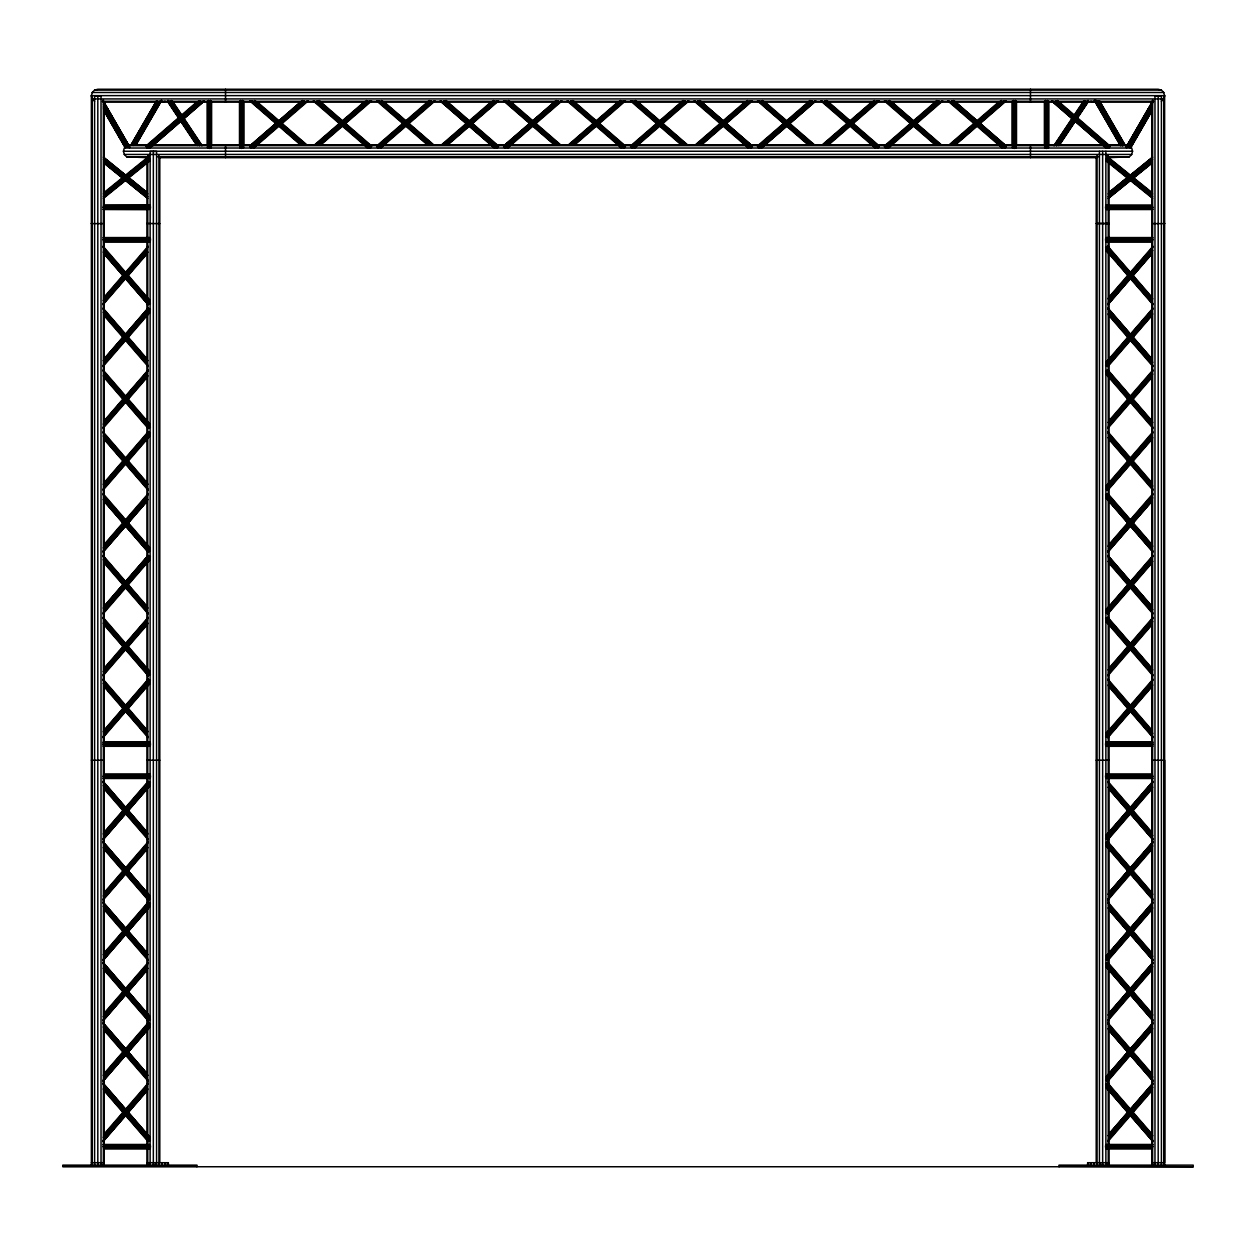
<?xml version="1.0" encoding="UTF-8"?>
<svg xmlns="http://www.w3.org/2000/svg" width="1256" height="1256" viewBox="0 0 1256 1256"><rect width="100%" height="100%" fill="white"/><g stroke="black" fill="none" stroke-linecap="round" stroke-linejoin="round"><path stroke-width="1.5" d="M1096.205 1162.679L1096.205 157.157M1097.069 1162.711L1097.069 155.21M1099.424 1162.711L1099.424 151.317M1163.763 1162.711L1163.763 760.241M196.957 1166.745L196.957 1165.128L62.8 1165.128L62.8 1166.745L1193.2 1166.745L1059.043 1166.337M1161.408 101.281L1163.763 98.926L1164.626 95.707L1163.763 92.489L1161.408 90.118L1158.189 89.255L97.811 89.255L94.593 90.118L92.237 92.489L91.374 95.707L92.237 98.926L94.593 101.281M147.439 157.675L126.652 156.812L124.297 154.457L123.433 151.238L124.297 148.02L1131.703 148.02L1132.567 151.238L1131.703 154.457L1129.348 156.812L1108.561 157.675M1126.287 147.219L1152.647 101.296M1126.553 147.878L1152.647 102.38M1128.218 146.889L1152.396 104.75M1129.175 147.439L1152.38 106.996M1130.133 147.706L1152.38 108.958M1130.84 147.627L1152.113 110.544M156.325 101.139L130.844 145.335L156.592 100.967M131.613 144.77L156.874 101.014M133.12 142.823L140.013 130.985M141.865 127.672L148.757 115.835M150.61 112.538L156.545 102.364M153.232 108.628L155.179 105.269M132.539 144.958L157.801 101.187M133.513 145.445L158.774 101.689M135.287 144.44L160.548 100.684M136.292 142.839L138.301 139.385M140.185 136.103L143.153 130.969M145.037 127.688L147.046 124.25M148.93 120.953L160.642 100.684M135.915 144.11L161.176 100.354M135.664 145.115L161.475 100.543M136.464 144.048L161.726 100.292M1126.114 147.031L1152.835 100.904M1127.433 145.256L1152.694 101.501M1132.331 137.689L1128.453 144.424L1141.123 122.57M1134.278 134.329L1141.076 122.554M1143.023 119.179L1144.97 115.819L1143.023 119.242M1147.874 110.763L1149.821 107.404M1147.874 110.826L1152.741 102.427M1132.959 137.234L1134.906 133.874M1145.598 115.364L1148.518 110.308M1150.449 106.948L1152.396 103.573M1148.424 114.751L1150.37 111.392M1133.509 141.159L1135.455 137.72M1138.376 132.744L1140.307 129.305M1142.254 126.008L1148.078 115.85M1130.95 146.183L1151.595 110.45M1130.651 147.125L1151.878 110.559M1130.808 147.297L1151.391 111.627M1054.161 145.241L1083.771 100.747M1054.082 145.774L1084.321 100.621M1058.745 140.06L1061.917 135.303M1065.088 130.546L1067.207 127.374M1078.841 109.916L1082.013 105.159M1055.558 145.241L1085.184 100.825M1056.516 145.774L1086.142 101.344M1060.488 141.645L1062.607 138.113M1065.779 133.717L1070.018 127.013M1071.07 125.788L1074.241 121.016M1078.48 114.673L1082.703 107.969M1085.875 103.573L1087.994 100.402L1058.368 144.895M1058.792 145.602L1088.418 101.108M1059.781 144.534L1088.34 101.626M103.698 297.609L148.098 246.27M103.918 298.237L148.098 247.228M114.218 287.608L116.745 284.704M121.801 278.863L124.313 275.959M103.275 300.482L147.454 249.473M104.122 301.189L147.046 251.64M103.071 303.685L124.532 278.911M127.044 275.99L145.979 254.136M103.714 303.104L147.894 252.095M103.071 304.643L147.25 253.634M103.918 359.122L148.098 308.113M104.954 357.991L147.863 308.442M103.275 360.66L148.71 308.191M105.174 358.635L148.098 309.086M104.122 361.131L149.558 308.662M103.714 363.298L150.406 309.369M133.152 329.527L135.679 326.607M140.735 320.782L143.247 317.862M103.071 365.543L149.778 311.614M103.071 366.501L149.998 312.257M103.698 421.294L148.098 369.971M105.802 419.598L112.114 412.313M114.641 409.393L119.681 403.569M125.993 396.284L147.454 371.509M103.918 421.938L148.098 370.928M103.275 424.183L147.454 373.173M104.122 424.889L147.046 375.34M103.071 427.385L147.894 375.795M103.071 428.343L147.47 377.02M103.698 483.152L148.098 431.813M103.275 484.361L148.71 431.891M104.122 484.816L149.558 432.362M103.714 486.998L150.406 433.069M103.071 489.243L149.778 435.314M103.071 490.201L149.998 435.942M103.698 544.994L148.098 493.671M103.918 545.638L148.098 494.629M114.218 535.009L116.745 532.104M121.801 526.264L124.313 523.36M103.275 547.883L147.454 496.858M104.122 548.589L147.046 499.04M103.071 551.086L124.532 526.311M127.044 523.391L145.979 501.536M103.714 550.505L147.894 499.495M103.29 551.729L146.214 502.165M103.071 552.043L147.25 501.034M103.918 606.522L148.098 555.513M104.954 605.392L147.863 555.843M103.275 608.061L148.71 555.592M105.174 606.036L148.098 556.471M104.122 608.516L149.558 556.063M103.714 610.699L150.406 556.769M133.152 576.928L135.679 574.008M140.735 568.183L143.247 565.263M103.071 612.944L149.778 559.014M103.071 613.901L149.998 559.642M103.698 668.694L148.098 617.371M105.802 666.999L110.858 661.174M114.641 656.794L119.681 650.969M129.776 639.304L147.454 618.91M103.918 669.338L148.098 618.329M103.275 671.583L147.454 620.574M104.122 672.29L147.046 622.74M103.071 674.786L125.176 649.43M127.044 647.091L147.894 623.196M103.071 675.744L147.47 624.42M103.698 730.552L148.098 679.213M103.275 731.761L148.71 679.292M104.122 732.217L149.558 679.747M103.714 734.399L150.406 680.469M103.071 736.628L149.778 682.715M104.97 734.603L111.282 727.318M113.809 724.398L127.688 708.368M130.216 705.448L135.271 699.623M137.783 696.703L142.839 690.879M145.366 687.958L147.894 685.054M103.071 737.602L149.998 683.342M103.698 832.728L148.098 781.405M103.275 833.937L148.71 781.483M104.122 834.408L149.558 781.939M103.714 836.575L150.406 782.661M131.896 804.264L134.423 801.344M139.463 795.519L141.991 792.599M103.071 838.82L149.778 784.89M103.714 838.239L130.216 807.639M132.744 804.719L137.783 798.895M140.311 795.974L146.622 788.69M103.29 839.448L149.998 785.534M103.071 839.777L148.506 787.308M103.698 893.095L148.098 841.755M103.918 893.723L148.098 842.713M106.65 891.838L109.178 888.934M115.489 881.649L118.017 878.729M103.275 895.968L147.454 844.958M104.122 896.674L147.046 847.125M103.071 899.17L124.532 874.396M127.044 871.491L145.979 849.621M103.714 898.605L147.894 847.58M103.071 900.128L147.25 849.119M103.918 953.116L148.098 902.106M103.275 954.654L148.71 902.185M104.122 955.11L149.558 902.656M103.714 957.292L150.406 903.362M133.152 923.521L135.679 920.601M140.735 914.776L143.247 911.856M103.071 959.537L149.778 905.607M103.714 958.956L115.065 945.831M117.593 942.926L131.472 926.897M133.999 923.976L139.055 918.152M141.583 915.232L146.622 909.407M103.29 960.165L149.998 906.235M103.071 960.495L148.506 908.025M103.698 1013.796L148.098 962.473M103.918 1014.44L148.098 963.431M107.906 1011.096L110.434 1008.191M115.489 1002.351L118.017 999.446M103.275 1016.669L147.454 965.66M104.122 1017.391L147.046 967.842M103.071 1019.888L124.532 995.113M127.044 992.193L145.979 970.338M103.714 1019.307L125.176 994.532M127.688 991.612L147.894 968.298M103.29 1020.516L124.752 995.741M127.28 992.837L146.214 970.967M103.071 1020.845L147.25 969.836M103.918 1073.833L148.098 1022.824M103.275 1075.372L148.71 1022.902M104.122 1075.827L149.558 1023.357M103.714 1078.009L150.406 1024.08M133.152 1044.223L135.679 1041.318M141.991 1034.033L144.518 1031.113M103.071 1080.238L149.778 1026.325M103.714 1079.673L123.904 1056.343M126.432 1053.439L131.472 1047.598M133.999 1044.694L140.311 1037.393M142.839 1034.489L147.894 1028.648M103.29 1080.882L149.998 1026.953M103.071 1081.196L148.506 1028.727M103.698 1134.513L148.098 1083.174M103.918 1135.141L148.098 1084.132M109.178 1130.353L111.706 1127.433M116.745 1121.608L119.273 1118.688M103.275 1137.387L147.454 1086.377M104.122 1138.109L147.046 1088.56M103.071 1140.605L124.532 1115.815M127.044 1112.91L145.979 1091.04M103.714 1140.024L125.176 1115.25M127.688 1112.329L147.894 1089.015M103.29 1141.233L124.752 1116.458M127.28 1113.538L147.47 1090.224M103.071 1141.563L147.25 1090.553M1108.53 297.609L1152.93 246.27M1108.106 298.818L1128.956 274.923M1130.824 272.583L1152.93 247.228M1108.954 299.273L1151.878 249.724M1108.546 301.44L1130.007 276.665M1132.535 273.761L1152.725 250.431M1136.727 269.129L1139.255 266.209M1144.294 260.385L1146.822 257.464M1107.902 303.685L1152.082 252.676M1108.546 303.104L1118.641 291.455M1121.168 288.535L1130.007 278.33M1132.535 275.425L1135.047 272.505M1137.575 269.585L1142.63 263.76M1145.142 260.84L1150.198 255.015M1108.137 304.329L1152.302 253.32M1107.902 304.643L1152.082 253.634M1106.002 362.372L1152.93 308.113M1109.378 359.216L1114.417 353.376M1116.945 350.471L1130.824 334.426M1133.352 331.521L1152.286 309.651M1106.222 363L1152.93 309.086M1105.594 365.245L1152.286 311.315M1106.442 365.951L1151.878 313.498M1107.29 366.422L1152.725 313.953M1107.902 366.501L1152.302 315.162M1108.75 420.98L1152.93 369.971M1108.106 422.518L1152.93 370.928M1108.954 422.974L1151.878 373.425M1108.546 425.14L1152.725 374.131M1107.902 427.385L1152.082 376.376M1107.902 428.343L1152.302 377.02M1106.002 486.072L1152.93 431.813M1106.222 486.7L1152.93 432.77M1108.954 484.816L1111.482 481.911M1116.537 476.087L1119.065 473.167M1105.594 488.945L1152.286 435.016M1106.442 489.652L1151.878 437.198M1107.902 489.243L1150.826 439.679M1107.29 490.123L1152.725 437.653M1107.902 490.201L1152.082 439.192M1108.53 544.994L1152.93 493.671M1108.106 546.219L1128.956 522.323M1130.824 519.984L1152.93 494.629M1108.954 546.674L1151.878 497.125M1108.546 548.841L1130.007 524.066M1132.535 521.162L1152.725 497.831M1135.471 517.99L1139.255 513.61M1144.294 507.785L1146.822 504.865M1107.902 551.086L1152.082 500.076M1108.546 550.505L1118.641 538.855M1121.168 535.935L1126.224 530.111M1132.535 522.826L1142.63 511.161M1145.142 508.24L1150.198 502.416M1108.137 551.729L1152.302 500.72M1107.902 552.043L1150.826 502.494M1106.002 609.772L1152.93 555.513M1109.378 606.601L1114.417 600.776M1116.945 597.856L1130.824 581.826M1132.096 580.366L1138.407 573.081M1140.935 570.177L1152.286 557.052M1106.222 610.4L1152.93 556.471M1105.594 612.645L1152.286 558.716M1106.442 613.352L1151.878 560.898M1107.29 613.823L1152.725 561.354M1107.902 613.901L1152.082 562.892M1108.75 668.38L1152.93 617.371M1108.106 669.919L1152.93 618.329M1108.954 670.374L1151.878 620.825M1108.546 672.541L1152.725 621.532M1107.902 674.786L1152.082 623.777M1107.902 675.744L1152.302 624.42M1106.002 733.457L1152.93 679.213M1106.222 734.101L1152.93 680.171M1108.954 732.217L1111.482 729.312M1116.537 723.472L1119.065 720.567M1124.104 714.727L1126.632 711.822M1105.594 736.346L1152.286 682.416M1106.442 737.052L1151.878 684.583M1107.902 736.628L1150.826 687.079M1107.29 737.523L1152.725 685.054M1107.902 737.602L1152.082 686.592M1107.494 833.874L1152.93 781.405M1106.002 835.648L1152.71 781.719M1108.106 833.953L1113.161 828.112M1115.689 825.208L1129.568 809.162M1132.096 806.258L1137.135 800.417M1139.663 797.513L1152.286 782.928M1106.222 836.292L1152.93 782.362M1111.482 831.488L1114.009 828.583M1119.065 822.743L1122.848 818.378M1105.594 838.521L1152.286 784.592M1106.442 839.243L1151.878 786.774M1107.29 839.699L1152.725 787.229M1107.902 839.777L1152.082 788.768M1108.75 892.765L1152.93 841.755M1108.53 893.095L1128.72 869.764M1131.248 866.86L1152.71 842.085M1108.106 894.303L1128.312 870.989M1130.824 868.069L1152.286 843.294M1110.021 892.262L1128.956 870.408M1131.468 867.488L1152.93 842.713M1108.954 894.759L1151.878 845.21M1108.546 896.941L1152.725 845.932M1136.727 864.615L1139.255 861.71M1145.566 854.41L1148.094 851.505M1107.902 899.17L1152.082 848.161M1107.902 900.128L1152.302 848.805M1107.494 954.576L1152.93 902.106M1106.002 956.365L1152.71 902.436M1108.106 954.654L1114.417 947.369M1116.945 944.449L1122.001 938.625M1124.528 935.704L1152.286 903.645M1106.222 956.993L1152.93 903.064M1112.753 950.745L1115.265 947.825M1120.321 942L1122.848 939.08M1105.594 959.239L1152.286 905.309M1106.442 959.945L1151.878 907.491M1107.29 960.416L1152.725 907.947M1107.902 960.495L1152.082 909.485M1108.75 1013.482L1152.93 962.473M1109.786 1012.336L1128.72 990.482M1131.248 987.561L1152.71 962.787M1108.106 1015.021L1152.286 963.996M1110.021 1012.98L1128.956 991.125M1131.468 988.205L1152.93 963.431M1108.954 1015.476L1151.878 965.927M1108.546 1017.643L1152.725 966.633M1137.983 983.872L1140.511 980.952M1107.902 1019.888L1152.082 968.878M1107.902 1020.845L1152.302 969.506M1107.494 1075.293L1152.93 1022.824M1106.002 1077.067L1152.71 1023.153M1109.378 1073.911L1114.417 1068.087M1116.945 1065.167L1123.257 1057.882M1125.784 1054.962L1130.824 1049.137M1133.352 1046.217L1152.286 1024.362M1106.222 1077.711L1152.93 1023.781M1112.753 1071.462L1115.265 1068.542M1121.577 1061.257L1124.104 1058.337M1105.594 1079.94L1152.286 1026.026M1106.442 1080.662L1151.878 1028.193M1107.29 1081.118L1152.725 1028.648M1107.902 1081.196L1152.302 1029.873M1108.75 1134.184L1152.93 1083.174M1109.786 1133.053L1152.71 1083.504M1108.106 1135.722L1152.286 1084.713M1110.021 1133.697L1152.93 1084.132M1108.954 1136.178L1151.878 1086.628M1108.546 1138.36L1152.725 1087.351M1131.687 1111.874L1134.199 1108.954M1139.255 1103.129L1141.783 1100.209M1146.822 1094.384L1149.35 1091.464M1107.902 1140.605L1152.082 1089.596M1107.902 1141.563L1152.302 1090.224M146.041 145.916L197.051 101.736M146.12 146.528L198.574 101.092M146.575 147.376L200.489 100.684M147.282 148.239L201.211 101.532M149.527 147.596L203.456 100.888M175.181 125.506L151.866 145.712L250.996 145.665M179.561 121.722L183.926 117.938M188.306 114.218L194.131 109.099M198.511 105.378L202.875 101.532M150.171 147.816L204.084 101.124M151.945 146.324L204.414 100.888M249.787 145.979L302.256 100.543M250.117 145.759L301.126 101.579M249.866 146.607L302.335 101.171M259.49 138.411L262.41 135.883M268.235 130.828L272.615 127.044M276.979 123.261L281.36 119.477M287.184 114.422L290.105 111.91M295.929 106.854L298.849 104.327M250.321 147.454L304.25 100.747M251.043 148.302L304.973 101.595M253.288 147.659L307.202 100.951M253.916 147.878L308.175 100.951M314.707 144.723L364.585 101.579M314.785 145.335L339.56 123.889M342.48 121.361L364.334 102.427M315.664 144.723L366.674 100.543M316.449 145.335L367.459 101.171M318.616 144.927L369.625 100.747M320.531 144.518L370.661 100.951M320.296 145.366L371.619 100.951M376.706 145.979L429.175 100.543M376.784 146.607L429.254 101.171M377.24 147.454L431.169 100.747M377.962 148.302L431.891 101.595M380.207 147.659L434.121 100.951M380.835 147.878L435.078 100.951M441.625 144.723L491.489 101.579M441.704 145.335L493.592 100.543M443.368 145.335L494.377 101.171M445.535 144.927L496.544 100.747M450.951 141.347L466.981 127.468M471.345 123.685L497.58 100.951M447.45 144.518L496.999 101.595M447.529 145.131L498.538 100.951M503.625 145.979L556.094 100.543M503.939 145.759L554.948 101.579M503.703 146.607L556.173 101.171M511.867 139.667L516.247 135.883M520.612 132.1L524.992 128.316M530.817 123.261L533.737 120.733M539.562 115.693L543.927 111.91M549.767 106.854L552.671 104.327M504.158 147.454L558.088 100.747M504.881 148.302L558.81 101.595M507.11 147.659L561.04 100.951M507.754 147.878L561.997 100.951M568.544 144.723L618.407 101.579M568.623 145.335L593.397 123.889M596.317 121.361L618.172 102.427M569.502 144.723L620.511 100.543M570.287 145.335L621.296 101.171M572.453 144.927L623.463 100.747M574.369 144.518L624.499 100.951M574.447 145.131L625.457 100.951M630.543 145.979L683.013 100.543M630.622 146.607L683.091 101.171M631.077 147.454L685.007 100.747M631.799 148.302L685.713 101.595M634.029 147.659L687.958 100.951M634.673 147.878L688.916 100.951M695.463 144.723L745.326 101.579M695.541 145.335L747.43 100.543M697.19 145.335L748.199 101.171M699.372 144.927L750.381 100.747M703.329 142.603L720.818 127.468M726.643 122.413L751.418 100.951M701.288 144.518L750.837 101.595M701.366 145.131L752.375 100.951M757.462 145.979L809.932 100.543M757.541 146.607L810.01 101.171M757.996 147.454L811.925 100.747M758.718 148.302L812.632 101.595M760.948 147.659L814.877 100.951M763.287 145.774L788.062 124.313M792.442 120.529L796.806 116.745M802.631 111.69L807.011 107.906M811.376 104.122L814.296 101.595M761.591 147.878L815.521 101.187M763.365 146.403L815.835 100.951M822.366 144.723L872.245 101.579M822.445 145.335L847.235 123.889M850.139 121.361L872.009 102.427M823.339 144.723L874.349 100.543M824.109 145.335L875.118 101.171M826.291 144.927L877.3 100.747M828.206 144.518L878.337 100.951M828.285 145.131L879.294 100.951M884.381 145.979L936.835 100.543M884.46 146.607L936.913 101.171M884.915 147.454L938.844 100.747M885.637 148.302L939.551 101.595M887.866 147.659L941.796 100.951M888.51 147.878L942.754 100.951M949.285 144.723L999.164 101.579M949.363 145.335L1001.268 100.543M951.028 145.335L1002.037 101.171M953.21 144.927L976.524 124.737M979.445 122.209L1004.219 100.747M957.15 142.603L976.1 126.197M980.481 122.413L1005.255 100.951M955.125 144.518L1004.674 101.595M955.204 145.131L1006.213 100.951M103.871 192.686L149.291 155.98M103.432 193.832L148.459 157.424M104.939 192.686L107.938 190.268M110.936 187.835L122.947 178.132M125.945 175.699L131.958 170.847M143.969 161.129L146.968 158.711M104.217 194.476L149.244 158.068M103.4 196.564L149.919 158.947M104.217 196.878L107.215 194.46M111.721 190.818L140.232 167.755M143.231 165.321L146.23 162.903M103.793 197.522L150.312 159.826M103.384 198.401L150.312 160.47M1108.687 192.686L1126.695 178.054M1129.709 175.699L1152.223 157.424M1109.079 192.451L1127.087 177.818M1130.102 175.463L1152.616 157.188M1108.687 193.33L1126.695 178.697M1131.201 175.133L1152.207 158.068M1108.263 193.895L1151.783 158.649M1121.09 184.506L1124.089 182.073M1109.048 194.539L1128.563 178.776M1131.562 176.342L1152.568 159.355M1108.216 196.643L1151.752 161.443M1130.055 179.891L1108.608 197.443L1152.145 162.322L1133.053 177.536M1108.216 198.401L1131.122 179.891L1108.608 198.165M1133.728 177.771L1152.129 162.903L1134.121 177.536M161.946 102.144L165.164 101.281M94.593 90.118L1161.408 90.118M92.237 92.489L1163.763 92.489M91.374 95.911L92.237 95.911M1163.763 95.896L1164.626 95.911M92.237 98.926L1163.763 98.926M102.411 101.281L1153.589 101.281M103.62 102.144L1152.38 102.144M129.87 144.801L149.401 144.801M153.311 144.801L252.943 144.801M256.868 144.801L364.585 144.801M368.495 144.801L380.254 144.801M384.163 144.801L491.881 144.801M495.806 144.801L507.55 144.801M511.475 144.801L619.192 144.801M623.102 144.801L632.898 144.801M636.808 144.801L744.525 144.801M748.45 144.801L760.194 144.801M764.119 144.801L871.837 144.801M875.746 144.801L887.505 144.801M891.415 144.801L999.132 144.801M1003.057 144.801L1102.69 144.801M1106.599 144.801L1126.13 144.801M128.599 145.665L147.988 145.665M254.905 145.665L366.548 145.665M370.457 145.665L378.291 145.665M382.216 145.665L505.587 145.665M509.512 145.665L619.192 145.665M623.102 145.665L632.898 145.665M636.808 145.665L746.488 145.665M750.413 145.665L873.784 145.665M877.708 145.665L885.543 145.665M889.452 145.665L1001.095 145.665M1005.004 145.665L1104.134 145.665M1108.012 145.665L1129.348 145.665M123.433 151.238L1132.567 151.238M124.297 154.457L1131.703 154.457M126.652 156.812L147.988 156.812M157.675 156.812L1098.325 156.812M1108.012 156.812L1129.348 156.812M159.151 157.675L1096.849 157.675M103.557 205.246L149.527 205.105M1106.473 205.246L1152.427 205.246M104.107 205.387L150.061 205.387M1105.939 205.529L1151.893 205.529M104.499 206.172L150.453 206.172M1105.547 206.314L1151.501 206.314M102.725 207.256L150.594 207.256M1105.406 207.381L1153.275 207.381M104.499 208.323L150.453 208.323M1105.547 208.465L1151.501 208.465M104.107 209.108L150.061 209.108M103.023 209.25L149.527 209.407M1107.855 209.25L1152.977 209.25M103.557 209.532L147.611 209.532M1106.473 209.532L1152.427 209.532M91.374 223.348L92.237 223.348M103.384 223.348L104.248 223.348M147.784 223.489L146.921 223.489L159.795 223.615L158.931 223.489M1151.752 223.348L1152.616 223.348M1163.763 223.348L1164.626 223.348M91.374 223.615L104.248 223.615M1151.752 223.615L1164.626 223.615M103.557 237.572L149.527 237.572M1106.473 237.572L1152.443 237.572M103.023 237.855L148.145 237.855M1107.855 237.855L1152.977 237.855M104.484 238.64L150.453 238.64M1105.547 238.64L1151.517 238.64M102.725 239.723L150.594 239.723M1105.406 239.723L1153.275 239.723M104.484 240.791L150.453 240.791M1105.547 240.791L1151.517 240.791M104.091 241.576L150.061 241.576M1105.939 241.576L1151.909 241.576M103.557 241.859L149.527 241.859M1106.473 241.859L1152.443 241.859M103.557 741.998L149.527 741.998M1106.473 741.998L1152.443 741.998M103.023 742.28L150.061 742.28M1105.939 742.28L1152.977 742.28M104.484 743.065L150.453 743.065M1105.547 743.065L1151.517 743.065M102.725 744.149L150.594 744.149M1105.406 744.149L1153.275 744.149M104.484 745.216L150.453 745.216M1105.547 745.216L1151.517 745.216M103.023 746.001L150.061 746.001M1105.939 746.001L1152.977 746.001M103.557 746.3L149.527 746.3M1106.473 746.3L1152.443 746.3M91.374 760.241L104.248 760.241M146.905 760.241L159.795 760.241M1096.205 760.241L1109.095 760.241M1151.752 760.241L1164.626 760.241L1164.626 1162.711L1151.752 1162.711M103.557 774.198L149.527 774.198M1106.473 774.198L1152.443 774.198M104.091 774.481L150.061 774.481M1105.939 774.481L1151.909 774.481M104.484 775.266L150.453 775.266M1105.547 775.266L1151.517 775.266M102.725 776.349L150.594 776.349M1105.406 776.349L1153.275 776.349M104.484 777.417L150.453 777.417M1105.547 777.417L1151.517 777.417M103.023 778.202L148.145 778.202M1107.855 778.202L1152.977 778.202M103.557 778.485L149.527 778.485M1106.473 778.485L1152.443 778.485M103.557 1144.467L149.527 1144.467M1106.473 1144.467L1152.443 1144.467M103.023 1144.75L148.145 1144.75M1107.855 1144.75L1152.977 1144.75M104.484 1145.535L150.453 1145.535M1105.547 1145.535L1151.517 1145.535M102.725 1146.618L150.594 1146.618M1105.406 1146.618L1153.275 1146.618M104.484 1147.686L150.453 1147.686M1105.547 1147.686L1151.517 1147.686M104.091 1148.471L150.061 1148.471M1105.939 1148.471L1151.909 1148.471M103.557 1148.753L149.527 1148.753M1106.473 1148.753L1152.443 1148.753M91.374 1162.711L104.248 1162.711M146.905 1162.711L168.382 1162.711L168.382 1165.128M1109.095 1162.711L1087.618 1162.711L1087.618 1165.128M62.8 1166.337L196.957 1166.337M1090.836 101.281L1094.055 102.144L1097.273 101.281L1122.895 145.665M1106.709 156.042L1152.129 192.686M1108.608 158.146L1152.145 193.33M1107.541 157.502L1152.568 193.895M1106.756 158.146L1151.783 194.539M1106.081 159.025L1152.6 196.643M1109.77 162.903L1112.769 165.321M1115.768 167.755L1127.778 177.457M1130.777 179.891L1144.279 190.818M1148.785 194.46L1151.783 196.878M1105.688 159.904L1152.207 197.522M1105.688 160.548L1152.616 198.401M103.777 157.424L126.291 175.699M129.305 178.054L147.313 192.686M103.384 157.188L125.898 175.463M128.913 177.818L146.921 192.451M103.793 158.068L124.799 175.133M129.305 178.697L133.811 182.403M136.81 184.773L147.313 193.33M104.217 158.649L147.737 193.832M103.432 159.292L146.952 194.476M104.248 161.38L123.763 177.159M126.762 179.577L147.784 196.564M114.374 170.816L103.856 162.322L147.392 197.443L126.369 180.534M117.373 173.25L121.879 176.892M122.272 177.771L103.871 162.903L121.879 177.536M147.784 198.401L124.878 179.891L147.392 198.165M1057.505 100.543L1109.959 145.979M1057.426 101.171L1109.88 146.607M1055.511 100.747L1109.425 147.454M1054.789 101.595L1108.718 148.302M1052.544 100.888L1106.473 147.659M1053.125 101.532L1057.489 105.378M1063.33 110.371L1067.694 114.218M1072.075 118.001L1076.439 121.801M1082.28 126.778L1104.134 145.774M1051.916 101.124L1072.31 118.786M1075.23 121.314L1101.465 144.032M1051.586 100.888L1105.83 147.878M953.744 100.543L1006.213 145.979M954.874 101.579L1005.883 145.759M953.665 101.171L1006.135 146.607M957.15 104.327L960.071 106.854M965.895 111.91L968.816 114.422M974.64 119.477L977.561 122.005M983.385 127.044L987.765 130.828M993.59 135.883L996.51 138.411M951.75 100.747L1005.679 147.454M951.028 101.595L1004.957 148.302M948.798 100.951L1002.712 147.659M947.825 100.951L1002.084 147.878M891.415 101.579L941.293 144.723M891.666 102.427L913.52 121.361M916.44 123.889L941.215 145.335M889.327 100.543L940.336 144.723M888.542 101.171L939.551 145.335M886.375 100.747L937.384 144.927M885.339 100.951L935.469 144.518M884.381 100.951L935.704 145.366M826.825 100.543L879.294 145.979M826.746 101.171L879.216 146.607M824.831 100.747L878.76 147.454M824.109 101.595L878.038 148.302M821.879 100.951L875.793 147.659M820.922 100.951L875.165 147.878M764.512 101.579L814.375 144.723M762.408 100.543L814.296 145.335M761.623 101.171L812.632 145.335M759.456 100.747L810.465 144.927M758.42 100.951L784.655 123.685M789.019 127.468L805.049 141.347M759.001 101.595L808.55 144.518M757.462 100.951L808.472 145.131M699.906 100.543L752.375 145.979M701.052 101.579L752.061 145.759M699.827 101.171L752.297 146.607M703.329 104.327L706.233 106.854M712.074 111.91L716.438 115.693M722.263 120.733L725.183 123.261M731.008 128.316L735.388 132.1M739.753 135.883L744.133 139.667M697.912 100.747L751.842 147.454M697.19 101.595L751.119 148.302M694.961 100.951L748.89 147.659M694.003 100.951L748.246 147.878M637.593 101.579L687.456 144.723M637.828 102.427L659.683 121.361M662.603 123.889L687.377 145.335M635.489 100.543L686.498 144.723M634.704 101.171L685.713 145.335M632.537 100.747L683.547 144.927M631.501 100.951L681.631 144.518M630.543 100.951L681.553 145.131M572.987 100.543L625.457 145.979M572.909 101.171L625.378 146.607M570.993 100.747L624.923 147.454M570.287 101.595L624.201 148.302M568.042 100.951L621.971 147.659M567.084 100.951L621.327 147.878M510.674 101.579L560.537 144.723M508.57 100.543L560.459 145.335M507.801 101.171L558.81 145.335M505.619 100.747L556.628 144.927M504.582 100.951L529.357 122.413M535.182 127.468L552.671 142.603M505.163 101.595L554.712 144.518M503.625 100.951L554.634 145.131M446.068 100.543L498.538 145.979M445.99 101.171L498.459 146.607M444.075 100.747L498.004 147.454M443.368 101.595L497.282 148.302M441.123 100.951L495.052 147.659M441.704 101.595L444.624 104.122M448.989 107.906L453.369 111.69M459.194 116.745L463.558 120.529M470.843 126.84L489.793 143.247M440.495 101.187L494.409 147.878M440.165 100.951L492.635 146.403M383.755 101.579L433.634 144.723M383.991 102.427L405.861 121.361M408.765 123.889L433.555 145.335M381.651 100.543L432.661 144.723M380.882 101.171L431.891 145.335M378.7 100.747L429.709 144.927M377.664 100.951L427.794 144.518M376.706 100.951L427.715 145.131M319.165 100.543L371.619 145.979M319.087 101.171L371.541 146.607M317.156 100.747L371.085 147.454M316.449 101.595L370.379 148.302M314.204 100.951L368.134 147.659M313.246 100.951L367.49 147.878M256.836 101.579L306.715 144.723M254.733 100.543L306.637 145.335M253.963 101.171L304.973 145.335M251.781 100.747L302.79 144.927M250.745 100.951L275.519 122.413M279.9 126.197L298.849 142.603M251.326 101.595L300.875 144.518M249.787 100.951L300.796 145.131M1107.902 246.27L1152.302 297.609M1107.29 246.349L1152.725 298.818M1106.442 246.804L1151.878 299.273M1105.594 247.526L1152.286 301.44M1106.222 249.771L1152.93 303.685M1110.634 255.015L1115.689 260.84M1118.217 263.76L1139.663 288.535M1142.191 291.455L1152.286 303.104M1106.002 250.399L1152.93 304.643M1107.902 308.113L1129.364 332.887M1131.892 335.807L1152.082 359.122M1108.137 308.442L1152.302 359.452M1108.546 309.651L1119.912 322.776M1122.424 325.681L1127.48 331.521M1132.535 337.346L1143.886 350.471M1146.414 353.376L1151.454 359.216M1107.902 309.086L1152.082 360.095M1136.727 343.642L1140.511 348.006M1145.566 353.831L1148.094 356.751M1108.546 311.315L1152.725 362.325M1108.954 313.498L1151.878 363.047M1108.106 313.953L1128.956 337.848M1130.824 340.188L1152.93 365.543M1108.53 315.162L1152.93 366.501M1107.902 369.971L1152.082 420.98M1107.29 370.049L1152.725 422.518M1107.902 370.928L1150.826 420.477M1106.442 370.504L1151.878 422.974M1105.594 371.226L1152.286 425.14M1110.226 376.8L1112.753 379.72M1117.793 385.545L1120.321 388.465M1106.222 373.456L1152.93 427.385M1106.002 374.1L1152.93 428.343M1107.902 431.813L1152.302 483.152M1107.902 432.77L1152.082 483.796M1108.546 435.016L1152.725 486.025M1108.954 437.198L1151.878 486.747M1108.106 437.653L1152.93 489.243M1108.75 439.192L1127.684 461.046M1129.976 463.637L1152.93 490.201M1107.902 493.671L1152.302 544.994M1107.29 493.749L1152.725 546.219M1106.442 494.205L1151.878 546.674M1105.594 494.927L1152.286 548.841M1114.009 504.865L1116.537 507.785M1121.577 513.61L1125.376 517.99M1106.222 497.156L1152.93 551.086M1110.634 502.416L1115.689 508.24M1118.217 511.161L1132.096 527.19M1134.623 530.111L1152.286 550.505M1106.002 497.8L1152.71 551.729M1107.494 499.574L1152.93 552.043M1107.902 555.513L1129.364 580.288M1131.892 583.208L1152.082 606.522M1108.137 555.843L1152.302 606.852M1108.546 557.052L1119.912 570.177M1122.424 573.081L1128.736 580.366M1132.535 584.746L1136.319 589.111M1138.847 592.031L1143.886 597.856M1146.414 600.776L1151.454 606.601M1107.902 556.471L1152.082 607.48M1137.983 592.487L1140.511 595.407M1145.566 601.231L1148.094 604.152M1108.546 558.716L1152.725 609.725M1108.954 560.898L1151.878 610.447M1108.106 561.354L1128.956 585.249M1130.824 587.588L1152.93 612.944M1108.75 562.892L1152.93 613.901M1107.902 617.371L1152.082 668.38M1107.29 617.45L1152.725 669.919M1107.902 618.329L1150.826 667.878M1106.442 617.905L1151.878 670.374M1105.594 618.627L1152.286 672.541M1110.226 624.201L1112.753 627.105M1117.793 632.946L1121.577 637.31M1106.222 620.856L1152.93 674.786M1106.002 621.5L1152.93 675.744M1107.902 679.213L1152.302 730.552M1107.902 680.171L1152.082 731.18M1134.199 711.822L1136.727 714.727M1141.783 720.567L1144.294 723.472M1108.546 682.416L1152.725 733.425M1108.954 684.583L1151.878 734.148M1110.021 687.079L1127.684 707.489M1131.468 711.854L1152.93 736.628M1108.106 685.054L1152.286 736.063M1108.53 686.263L1127.684 708.447M1129.976 711.037L1152.93 737.602M1107.902 781.405L1152.302 832.728M1107.902 782.362L1152.082 833.372M1139.255 819.838L1141.783 822.743M1146.822 828.583L1149.35 831.488M1108.546 784.592L1152.725 835.601M1108.954 786.774L1151.878 836.323M1110.021 789.27L1152.93 838.82M1108.106 787.229L1152.286 838.239M1109.786 789.898L1152.71 839.448M1108.75 788.768L1152.93 839.777M1107.902 841.755L1152.302 893.095M1107.29 841.834L1152.725 894.303M1106.442 842.289L1151.878 894.759M1105.594 843.012L1152.286 896.941M1112.753 851.505L1115.265 854.41M1121.577 861.71L1124.104 864.615M1106.222 845.257L1152.93 899.17M1109.378 849.04L1114.417 854.881M1116.945 857.785L1123.257 865.07M1125.784 867.99L1130.824 873.815M1133.352 876.735L1152.286 898.605M1106.002 845.885L1152.93 900.128M1107.902 902.106L1152.302 953.445M1107.902 903.064L1152.082 954.089M1137.983 939.08L1140.511 942M1145.566 947.825L1148.094 950.745M1108.546 905.309L1152.725 956.318M1108.954 907.491L1151.878 957.041M1110.021 909.972L1128.956 931.842M1131.468 934.747L1152.93 959.537M1108.106 907.947L1152.286 958.956M1109.786 910.616L1128.72 932.47M1131.248 935.39L1152.71 960.165M1108.75 909.485L1152.93 960.495M1107.902 962.473L1152.082 1013.482M1107.29 962.551L1152.725 1015.021M1106.442 963.007L1151.878 1015.476M1105.594 963.729L1152.286 1017.643M1112.753 972.207L1115.265 975.127M1120.321 980.952L1122.848 983.872M1106.222 965.958L1152.93 1019.888M1108.106 968.298L1114.417 975.582M1116.945 978.503L1122.001 984.327M1124.528 987.247L1152.286 1019.307M1106.002 966.602L1152.71 1020.516M1107.494 968.376L1152.93 1020.845M1107.902 1022.824L1152.302 1074.163M1107.902 1023.781L1152.082 1074.791M1136.727 1058.337L1139.255 1061.257M1145.566 1068.542L1148.094 1071.462M1108.546 1026.026L1152.725 1077.036M1108.954 1028.193L1151.878 1077.742M1110.021 1030.689L1128.956 1052.544M1131.468 1055.464L1152.93 1080.238M1108.106 1028.648L1128.312 1051.978M1130.824 1054.883L1152.286 1079.673M1108.53 1029.873L1128.72 1053.187M1131.248 1056.108L1152.71 1080.882M1108.75 1030.187L1152.93 1081.196M1107.902 1083.174L1152.082 1134.184M1107.29 1083.253L1152.725 1135.722M1106.442 1083.724L1151.878 1136.178M1105.594 1084.43L1152.286 1138.36M1111.482 1091.464L1114.009 1094.384M1119.065 1100.209L1121.577 1103.129M1106.222 1086.676L1152.93 1140.605M1108.106 1089.015L1113.161 1094.84M1115.689 1097.76L1120.729 1103.584M1123.257 1106.505L1137.135 1122.534M1139.663 1125.455L1152.286 1140.024M1106.002 1087.303L1152.71 1141.233M1107.494 1089.093L1152.93 1141.563M103.071 246.27L149.998 300.514M103.071 247.228L149.778 301.157M134.423 284.704L136.935 287.608M141.991 293.449L144.518 296.353M103.714 249.473L150.406 303.387M104.122 251.64L149.558 304.109M105.174 254.136L148.098 303.685M103.275 252.095L148.71 304.564M104.954 254.764L147.863 304.329M103.918 253.634L148.098 304.643M103.071 308.113L147.25 359.122M103.714 309.651L147.894 360.66M103.071 309.086L124.532 333.861M127.044 336.765L145.979 358.635M104.122 311.567L147.046 361.131M103.275 312.289L147.454 363.298M115.489 326.607L118.017 329.527M103.918 314.534L148.098 365.543M103.698 315.162L148.098 366.501M103.071 369.971L149.998 424.214M103.071 370.928L149.778 424.858M103.714 373.173L150.406 427.087M104.122 375.34L149.558 427.809M103.275 375.795L148.71 428.265M103.698 377.02L148.098 428.343M103.071 431.813L126.024 458.377M128.316 460.968L147.47 483.152M103.071 432.77L147.894 484.361M104.122 435.267L147.046 484.816M103.275 435.989L147.454 486.998M103.918 438.234L148.098 489.243M107.058 442.018L113.37 449.303M115.897 452.223L120.953 458.048M125.993 463.888L146.198 487.202M103.698 438.862L148.098 490.201M103.071 493.671L149.998 547.914M103.071 494.629L149.778 548.558M134.423 532.104L136.935 535.009M141.991 540.849L144.518 543.754M103.714 496.858L150.406 550.787M104.122 499.04L149.558 551.51M105.174 501.536L148.098 551.086M103.275 499.495L148.71 551.965M104.954 502.165L147.863 551.729M103.918 501.034L148.098 552.043M103.071 555.513L147.25 606.522M103.714 557.052L147.894 608.061M103.071 556.471L124.532 581.261M127.044 584.166L145.979 606.036M104.122 558.967L147.046 608.516M103.275 559.689L147.454 610.699M115.489 574.008L118.017 576.928M103.918 561.919L148.098 612.944M103.698 562.562L148.098 613.901M103.071 617.371L149.998 671.615M103.071 618.329L149.778 672.258M103.714 620.574L150.406 674.488M104.122 622.74L149.558 675.21M103.275 623.196L148.71 675.665M103.698 624.42L148.098 675.744M103.071 679.213L126.024 705.778M128.316 708.368L147.47 730.552M103.071 680.171L147.894 731.761M104.122 682.667L147.046 732.217M103.275 683.39L147.454 734.399M103.918 685.619L148.098 736.628M108.33 690.879L113.37 696.703M115.897 699.623L120.953 705.448M125.993 711.288L137.359 724.398M139.887 727.318L146.198 734.603M103.698 686.263L148.098 737.602M103.071 781.405L147.25 832.414M103.29 781.719L124.752 806.493M127.28 809.413L147.47 832.728M103.714 782.928L125.176 807.718M127.688 810.622L147.894 833.937M103.071 782.362L124.532 807.137M127.044 810.057L145.979 831.912M104.122 784.859L147.046 834.408M103.275 785.565L147.454 836.575M109.178 792.599L111.706 795.519M116.745 801.344L119.273 804.264M103.918 787.81L148.098 838.82M103.698 788.438L148.098 839.777M103.071 841.755L148.506 894.225M103.29 842.085L149.998 895.999M103.714 843.294L123.904 866.609M126.432 869.529L131.472 875.353M133.999 878.274L140.311 885.558M142.839 888.479L147.894 894.303M103.071 842.713L149.778 896.643M133.152 878.729L135.679 881.649M141.991 888.934L144.518 891.838M103.714 844.958L150.406 898.872M104.122 847.125L149.558 899.594M103.275 847.58L148.71 900.05M103.918 849.119L148.098 900.128M103.071 902.106L147.25 953.116M103.29 902.436L124.752 927.211M127.28 930.131L146.214 951.985M103.714 903.645L125.176 928.42M127.688 931.34L147.894 954.654M103.071 903.064L124.532 927.854M127.044 930.759L145.979 952.629M104.122 905.56L147.046 955.11M103.275 906.283L147.454 957.292M107.906 911.856L110.434 914.776M115.489 920.601L118.017 923.521M103.918 908.512L148.098 959.537M103.698 909.156L148.098 960.495M103.071 962.473L148.506 1014.942M103.29 962.787L149.998 1016.716M103.714 963.996L122.648 985.866M125.176 988.786L139.055 1004.816M141.583 1007.72L146.622 1013.561M103.071 963.431L149.778 1017.344M131.896 997.986L135.679 1002.351M140.735 1008.191L143.247 1011.096M103.714 965.66L150.406 1019.589M104.122 967.842L149.558 1020.312M103.275 968.298L148.71 1020.767M103.918 969.836L148.098 1020.845M103.071 1022.824L147.25 1073.833M103.29 1023.153L124.752 1047.928M127.28 1050.832L146.214 1072.703M103.714 1024.362L147.894 1075.372M103.071 1023.781L124.532 1048.556M127.044 1051.476L145.979 1073.331M104.122 1026.278L147.046 1075.827M103.275 1027L147.454 1078.009M106.65 1031.113L109.178 1034.033M115.489 1041.318L118.017 1044.223M103.918 1029.229L148.098 1080.238M103.698 1029.873L148.098 1081.196M103.071 1083.174L148.506 1135.644M103.29 1083.504L149.998 1137.434M103.714 1084.713L130.216 1115.328M132.744 1118.233L137.783 1124.073M140.311 1126.977L146.622 1134.262M103.071 1084.132L149.778 1138.062M131.896 1118.688L134.423 1121.608M139.463 1127.433L141.991 1130.353M103.714 1086.377L150.406 1140.307M104.122 1088.56L149.558 1141.013M103.275 1089.015L148.71 1141.484M103.698 1090.224L148.098 1141.563M172.229 100.747L201.839 145.241M171.679 100.558L201.918 145.774M173.987 105.159L177.159 109.916M188.793 127.374L190.912 130.546M194.083 135.303L197.255 140.06M170.816 100.747L200.442 145.178M169.858 101.265L199.484 145.696M197.632 144.817L168.006 100.402L170.125 103.636M173.297 108.393L177.52 114.736M181.759 121.094L184.93 125.851M187.05 129.023L190.221 133.78M193.393 138.537L195.512 141.724M167.582 101.108L197.208 145.539M167.66 101.626L196.219 144.534M1099.675 101.139L1125.156 145.335L1099.408 100.967M1099.863 102.427L1124.387 144.77M1098.592 100.747L1123.853 144.503M1100.821 105.269L1102.768 108.628M1117.338 133.874L1120.258 138.914M1097.854 101.453L1123.115 145.209M1095.907 100.292L1122.142 145.727M1096.425 102.364L1098.372 105.739L1095.358 100.684M1100.319 109.099L1107.117 120.874L1100.209 109.099M1110.995 127.61L1109.064 124.25L1110.963 127.688M1115.862 136.025L1112.942 130.985L1115.815 136.103M1117.809 139.4L1119.74 142.76M1117.699 139.385L1119.708 142.839M1094.824 100.354L1120.211 144.236M1094.525 100.543L1119.803 144.299M1094.274 100.292L1120.509 145.727M103.165 100.904L129.839 147.125M103.306 101.501L128.567 145.256M108.126 110.763L106.179 107.404L109.413 113.009M112.977 119.179L111.03 115.819L114.249 121.439M114.924 122.554L121.722 134.329M103.212 102.364L129.447 147.816M107.482 110.308L110.402 115.364M103.4 104.735L127.688 146.811M103.384 106.901L126.699 147.297M105.63 111.392L107.576 114.751M114.374 126.526L116.321 129.902M107.922 115.85L122.491 141.159M103.447 108.77L125.788 147.486M104.122 110.559L125.349 147.125M103.808 110.277L125.192 147.297M103.353 101.296L128.74 145.539M114.955 122.601L122.947 136.606M104.593 110.638L125.16 146.544M103.887 110.544L125.16 147.627M1193.2 1166.745L1193.2 1165.128L1059.043 1165.128L1059.043 1166.745M1164.626 1165.128L1164.626 95.629L91.374 95.629L91.374 1165.128M1163.763 95.629L1163.763 1165.128M1161.408 1165.128L1161.408 95.911L1154.97 95.911L1154.97 1165.128M1158.189 95.911L1158.189 1165.128M1152.616 99.773L1152.616 1165.128M1151.752 101.438L1151.752 1165.128M1109.079 163.013L1109.079 206.062M1109.079 209.831L1109.095 237.337M1109.095 241.246L1109.095 249.081M1109.095 252.99L1109.095 372.467M1109.095 376.376L1109.095 484.094M1109.095 488.019L1109.095 495.853M1109.095 499.762L1109.095 607.48M1109.095 611.405L1109.095 619.239M1109.095 623.149L1109.095 730.866M1109.095 734.791L1109.095 773.916M1109.095 777.825L1109.095 832.54M1109.095 836.433L1109.095 844.252M1109.095 848.161L1109.095 953.665M1109.095 957.574L1109.095 965.393M1109.095 969.287L1109.095 1074.791M1109.095 1078.7L1109.095 1086.518M1109.095 1090.428L1109.095 1145.127M1109.095 1149.036L1109.095 1165.128M1108.216 155.21L1108.232 247.118M1108.232 251.043L1108.232 370.504M1108.232 374.429L1108.232 619.239M1108.232 623.149L1108.232 834.486M1108.232 838.396L1108.232 955.612M1108.232 959.521L1108.232 963.431M1108.232 967.34L1108.232 1084.556M1108.232 1088.465L1108.247 1165.128M1105.861 151.317L1105.877 1165.128M1102.642 151.317L1102.658 1165.128M1100.492 1162.711L1100.492 1165.128M1099.628 1162.711L1099.628 1165.128M1097.273 1162.711L1097.273 1165.128M1094.055 1162.711L1094.055 1165.128M1090.836 1162.711L1090.836 1165.128M1088.481 1162.711L1088.481 1165.128M1048.713 101.453L1048.713 145.492M1048.43 100.904L1048.43 147.941M1047.645 100.464L1047.645 148.334M1046.562 100.606L1046.562 148.475M1045.494 100.464L1045.494 148.334M1044.709 100.904L1044.709 147.941M1044.427 101.453L1044.427 145.492M1030.47 89.255L1030.47 102.144M1030.47 144.801L1030.47 157.675M1016.512 101.453L1016.512 145.492M1016.23 100.904L1016.23 147.941M1015.445 100.464L1015.445 148.334M1014.377 100.606L1014.377 148.475M1013.294 100.464L1013.294 148.334M1012.509 100.904L1012.509 147.941M1012.226 101.453L1012.226 145.492M243.774 101.453L243.774 145.492M243.491 100.904L243.491 147.941M242.706 100.464L242.706 148.334M241.623 100.606L241.623 148.475M240.555 100.464L240.555 148.334M239.77 100.904L239.77 147.941M239.488 101.453L239.488 145.492M225.531 89.255L225.531 102.144M225.531 144.801L225.531 157.675M211.573 101.453L211.573 145.492M211.291 100.904L211.291 147.941M210.506 100.464L210.506 148.334M209.438 100.606L209.438 148.475M208.355 100.464L208.355 148.334M207.57 100.904L207.57 147.941M207.287 101.453L207.287 145.492M167.519 1162.711L167.519 1165.128M165.164 1162.711L165.164 1165.128M161.946 1162.711L161.946 1165.128M159.795 157.157L159.795 1162.679M158.931 155.352L158.931 1162.711M158.727 1162.711L158.727 1165.128M156.576 1162.711L156.576 151.442L150.139 151.442L150.123 1165.128M156.372 1162.711L156.372 1165.128M155.508 1162.711L155.508 1165.128M153.358 151.442L153.342 1165.128M147.784 155.352L147.768 299.996M147.768 303.921L147.768 309.792M147.768 313.717L147.768 423.382M147.768 427.307L147.768 433.179M147.768 437.088L147.768 546.768M147.768 550.693L147.768 556.565M147.768 560.474L147.768 895.057M147.768 898.966L147.768 902.86M147.768 906.769L147.768 1016.183M147.768 1020.092L147.768 1024.001M147.768 1027.91L147.753 1165.128M146.921 163.013L146.921 206.062M146.921 209.831L146.905 237.337M146.905 241.246L146.905 298.049M146.905 301.958L146.905 421.419M146.905 425.344L146.905 433.179M146.905 437.088L146.905 544.806M146.905 548.731L146.905 558.528M146.905 562.437L146.905 668.192M146.905 672.117L146.905 681.898M146.905 685.823L146.905 773.916M146.905 777.825L146.905 783.697M146.905 787.591L146.905 893.095M146.905 897.004L146.905 904.822M146.905 908.732L146.905 1014.236M146.905 1018.129L146.905 1025.948M146.905 1029.857L146.905 1135.361M146.905 1139.271L146.905 1145.127M146.905 1149.036L146.905 1165.128M104.248 101.705L104.248 1165.128M103.384 99.773L103.384 1165.128M101.029 1165.128L101.029 95.896L94.593 95.896L94.593 1165.128M97.811 95.896L97.811 1165.128M92.237 95.629L92.237 1165.128M1109.079 223.489L1096.205 223.489L1109.095 223.615M127.547 144.424L123.669 137.689L127.515 144.503"/></g></svg>
